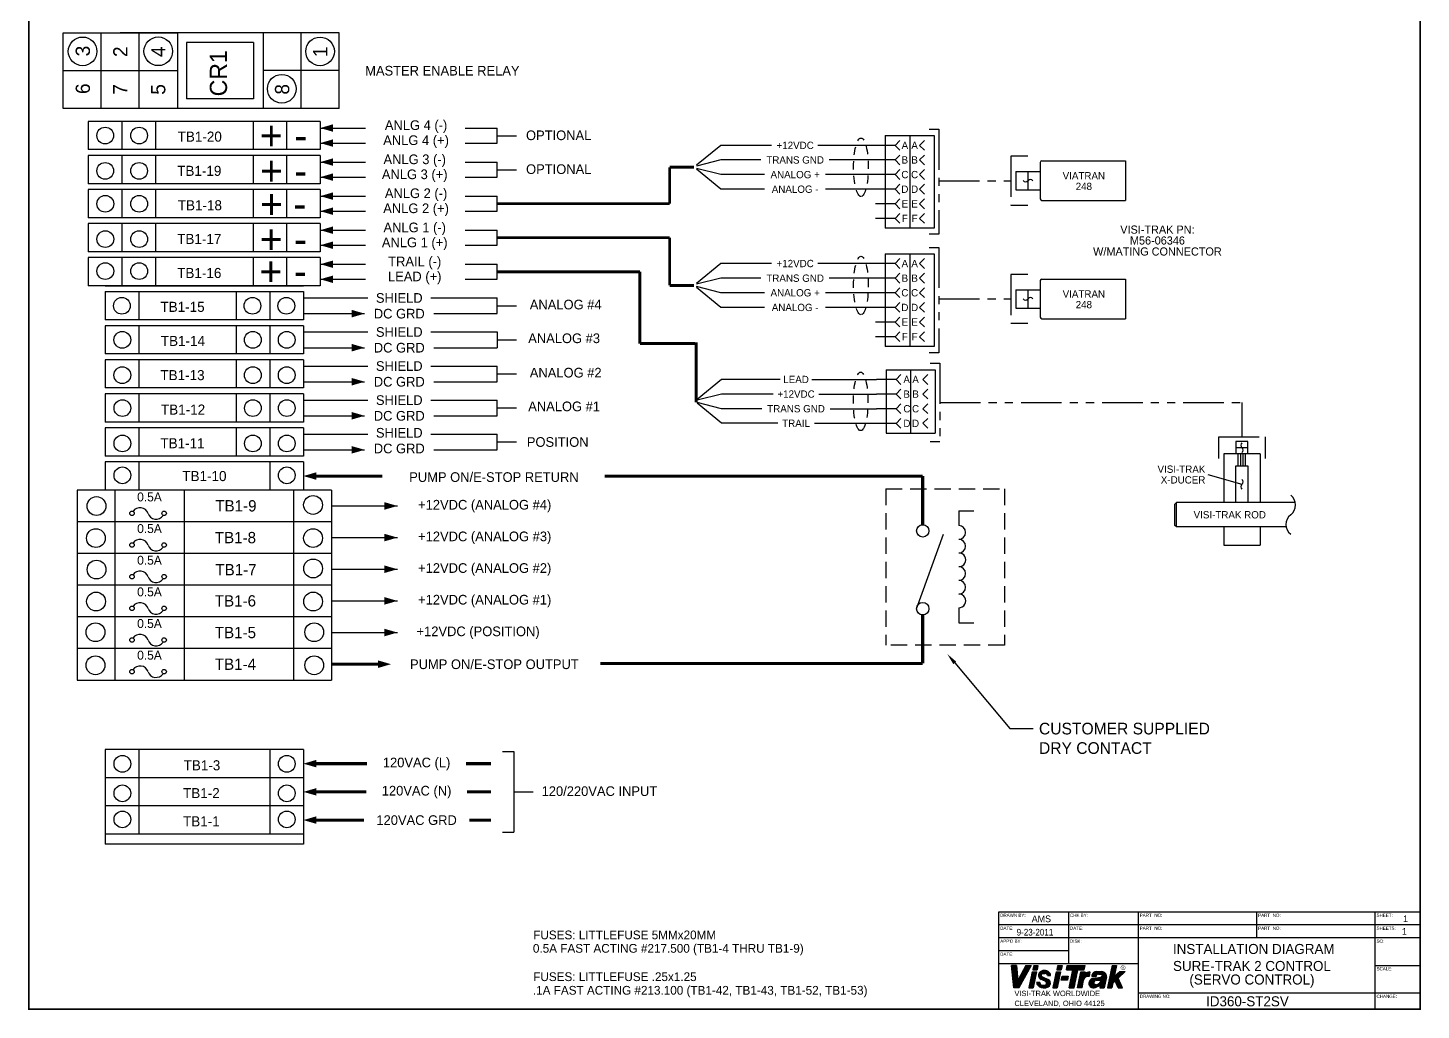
# Model space of a CAD drawing. Extents: x -174 to 488, y -202 to 118.
# Drawn here: x -65.38 to -43.9, y -119.03 to -103.88 of the extents above; entities that cross this region are included whole.
import ezdxf
from ezdxf import colors
from ezdxf.entities.mleader import LeaderData, LeaderLine
from ezdxf.enums import TextEntityAlignment as Align
from ezdxf.math import Vec2, Vec3

# ---------------------------------------------------------------- set-up
doc = ezdxf.new("R2010")
doc.units = 0
doc.header["$MEASUREMENT"] = 0
for name, pattern in [('HIDDEN', [0.375, 0.25, -0.125]), ('HIDDEN2', [0.1875, 0.125, -0.0625]), ('PHANTOM2', [1.25, 0.625, -0.125, 0.125, -0.125, 0.125, -0.125])]:
    doc.linetypes.add(name, pattern=pattern)
doc.layers.get('0').update_dxf_attribs({"linetype": 'CONTINUOUS'})
for name, color, linetype in [('1', 3, 'CONTINUOUS'), ('HIDDEN', 4, 'HIDDEN2'), ('TITLE', 2, 'CONTINUOUS')]:
    doc.layers.add(name, color=color, linetype=linetype)

# ---------------------------------------------------------------- blocks, each defined once
blk = doc.blocks.new('43S06939')
for p, q in [((0, 1.3), (0, 0)), ((0, 1.3), (0.5, 1.3)), ((0.3, 1.2), (0.2, 1.1)), ((0.5, 0), (0.5, 1.3)), ((0.2, 1.1), (-0.2, 1.1)), ((0.2, 1.1), (0.3, 1)), ((0.3, 0.9), (0.2, 0.8)), ((0.2, 0.8), (-0.2, 0.8)), ((0.2, 0.8), (0.3, 0.7)), ((0.3, 0.6), (0.2, 0.5)), ((0.2, 0.5), (-0.2, 0.5)), ((0.2, 0.5), (0.3, 0.4)), ((0.3, 0.3), (0.2, 0.2)), ((0.2, 0.2), (-0.2, 0.2)), ((0.2, 0.2), (0.3, 0.1)), ((0, 0), (0.5, 0))]:
    blk.add_line(p, q)
at = {"layer": '1'}
for s, p in [('A', (0.35, 1.025)), ('B', (0.35, 0.725)), ('C', (0.35, 0.425)), ('D', (0.35, 0.125))]:
    blk.add_text(s, height=0.15, dxfattribs=at).set_placement(p)

msp = doc.modelspace()

# ---------------------------------------------------------------- hatches: boundary and pattern name
at = {"layer": 'TITLE'}
h = msp.add_hatch(dxfattribs=at)
h.set_pattern_fill('ANSI31', color=3, scale=0.05, style=0)
h.set_pattern_definition([(45, (-74.1631623, -118.6163934), (-0.0044194174, 0.0044194174), [])])
h.paths.add_polyline_path([(-49.19, -118.406), (-49.094, -118.406), (-49.079, -118.339), (-49.354, -118.339), (-49.368, -118.406), (-49.267, -118.406), (-49.325, -118.685), (-49.248, -118.685)])
h.paths.add_polyline_path([(-49.082, -118.469), (-49.077, -118.44), (-49.144, -118.44), (-49.195, -118.685), (-49.127, -118.685), (-49.103, -118.566, -0.412622), (-49.018, -118.509), (-49.005, -118.44, 0.177777)])
h.paths.add_polyline_path([(-48.836, -118.521), (-48.955, -118.543, -0.000198), (-48.955, -118.543, 1.176337), (-48.922, -118.681), (-48.845, -118.642), (-48.854, -118.685), (-48.787, -118.685), (-48.751, -118.516, 0.450896), (-48.823, -118.435), (-48.904, -118.435, 0.343381), (-48.974, -118.49), (-48.978, -118.509), (-48.911, -118.509, -0.408367), (-48.875, -118.473), (-48.839, -118.473, -0.927229)])
h.paths.add_polyline_path([(-48.824, -118.565, -0.222166), (-48.897, -118.635, -1.186669), (-48.909, -118.565)], flags=16)
h.paths.add_polyline_path([(-48.632, -118.512), (-48.596, -118.339), (-48.664, -118.339), (-48.736, -118.685), (-48.669, -118.685), (-48.653, -118.609), (-48.618, -118.578), (-48.572, -118.685), (-48.505, -118.685), (-48.569, -118.534), (-48.46, -118.435), (-48.547, -118.435)])
h.paths.add_polyline_path([(-49.579, -118.685), (-49.512, -118.685), (-49.458, -118.44), (-49.525, -118.44)])
h.paths.add_polyline_path([(-49.339, -118.503), (-49.435, -118.503), (-49.45, -118.565), (-49.353, -118.565)])
h.paths.add_polyline_path([(-49.45, -118.406), (-49.435, -118.339), (-49.502, -118.339), (-49.517, -118.406)])
h.paths.add_polyline_path([(-49.728, -118.463), (-49.695, -118.463, -0.378254), (-49.66, -118.493), (-49.611, -118.493, 0.105062), (-49.619, -118.463, 0.423951), (-49.773, -118.438, 0.564165), (-49.759, -118.555), (-49.692, -118.585, -0.850893), (-49.706, -118.643), (-49.746, -118.643, -0.428023), (-49.776, -118.61), (-49.776, -118.601), (-49.827, -118.601, 0.10636), (-49.822, -118.628, 0.275844), (-49.726, -118.685), (-49.697, -118.685, 0.11899), (-49.648, -118.671, 0.591571), (-49.65, -118.555), (-49.738, -118.515, -0.984349)])
h.paths.add_polyline_path([(-49.827, -118.44), (-49.895, -118.44), (-49.949, -118.685), (-49.882, -118.685)])
h.paths.add_polyline_path([(-49.82, -118.406), (-49.81, -118.339), (-49.872, -118.339), (-49.887, -118.406)])
h.paths.add_polyline_path([(-49.912, -118.339), (-49.994, -118.339), (-50.119, -118.57), (-50.138, -118.339), (-50.215, -118.339), (-50.177, -118.685), (-50.1, -118.685)])

# ---------------------------------------------------------------- linework, layer by layer
for p, q in [((-64.833, -103.961), (-63.07, -103.961)), ((-64.833, -105.125), (-64.833, -103.961)), ((-64.246, -105.125), (-64.246, -103.961)), ((-61.751, -103.961), (-63.955, -103.961)), ((-63.659, -105.125), (-63.659, -103.961)), ((-63.07, -103.961), (-63.07, -105.125)), ((-62.929, -104.108), (-62.929, -104.978)), ((-61.898, -104.108), (-62.929, -104.108)), ((-61.898, -104.108), (-61.898, -104.978)), ((-60.575, -103.961), (-61.751, -103.961)), ((-61.751, -103.961), (-61.751, -105.125)), ((-61.163, -105.125), (-61.163, -103.961)), ((-60.575, -105.125), (-60.575, -103.961)), ((-64.833, -104.543), (-63.072, -104.543)), ((-60.575, -104.543), (-61.751, -104.543)), ((-61.898, -104.978), (-62.929, -104.978)), ((-60.575, -105.125), (-64.833, -105.125)), ((-64.444, -105.326), (-64.444, -105.761)), ((-63.926, -105.326), (-63.926, -105.761)), ((-63.926, -105.326), (-63.926, -105.761)), ((-61.905, -105.326), (-61.905, -105.761)), ((-61.387, -105.326), (-61.387, -105.761)), ((-60.869, -105.326), (-60.869, -105.761)), ((-60.869, -105.428), (-60.17, -105.428)), ((-60.869, -105.428), (-60.869, -105.66)), ((-58.634, -105.428), (-58.141, -105.428)), ((-58.141, -105.66), (-58.141, -105.428)), ((-58.141, -105.549), (-57.844, -105.549)), ((-52.159, -105.544), (-51.407, -105.544)), ((-52.159, -105.544), (-52.159, -106.973)), ((-51.933, -105.619), (-52.008, -105.695)), ((-51.783, -105.544), (-51.783, -106.973)), ((-51.557, -105.619), (-51.632, -105.695)), ((-51.407, -105.544), (-51.407, -106.973)), ((-64.444, -105.851), (-64.444, -106.286)), ((-63.926, -105.851), (-63.926, -106.286)), ((-63.926, -105.851), (-63.926, -106.286)), ((-61.905, -105.851), (-61.905, -106.286)), ((-61.387, -105.851), (-61.387, -106.286)), ((-60.869, -105.66), (-60.17, -105.66)), ((-60.869, -105.851), (-60.869, -106.286)), ((-58.634, -105.66), (-58.141, -105.66)), ((-54.696, -105.695), (-55.072, -106.003)), ((-53.914, -105.695), (-54.696, -105.695)), ((-52.309, -105.695), (-53.197, -105.695)), ((-52.008, -105.695), (-52.309, -105.695)), ((-52.008, -105.695), (-51.933, -105.77)), ((-51.933, -105.845), (-52.008, -105.92)), ((-51.632, -105.695), (-51.557, -105.77)), ((-51.557, -105.845), (-51.632, -105.92)), ((-60.869, -105.953), (-60.869, -106.185)), ((-60.869, -105.953), (-60.17, -105.953)), ((-58.634, -105.953), (-58.141, -105.953)), ((-58.141, -106.185), (-58.141, -105.953)), ((-58.141, -106.074), (-57.844, -106.074)), ((-54.696, -105.92), (-55.072, -106.014)), ((-54.696, -106.146), (-55.072, -106.052)), ((-54.696, -106.371), (-55.072, -106.062)), ((-54.076, -105.92), (-54.696, -105.92)), ((-52.309, -105.92), (-53.023, -105.92)), ((-52.008, -105.92), (-52.309, -105.92)), ((-52.008, -105.92), (-51.933, -105.995)), ((-51.933, -106.07), (-52.008, -106.146)), ((-51.632, -105.92), (-51.557, -105.995)), ((-51.557, -106.07), (-51.632, -106.146)), ((-49.772, -105.958), (-49.772, -106.521)), ((-49.748, -105.934), (-48.456, -105.934)), ((-48.456, -105.934), (-48.456, -106.545)), ((-60.869, -106.185), (-60.17, -106.185)), ((-58.634, -106.185), (-58.141, -106.185)), ((-54.019, -106.146), (-54.696, -106.146)), ((-52.309, -106.146), (-53.08, -106.146)), ((-52.008, -106.146), (-52.309, -106.146)), ((-52.008, -106.146), (-51.933, -106.221)), ((-51.933, -106.296), (-52.008, -106.371)), ((-51.632, -106.146), (-51.557, -106.221)), ((-51.557, -106.296), (-51.632, -106.371)), ((-50.148, -106.099), (-49.772, -106.099)), ((-50.148, -106.099), (-50.148, -106.381)), ((-49.96, -106.099), (-49.96, -106.381)), ((-64.444, -106.376), (-64.444, -106.811)), ((-63.926, -106.376), (-63.926, -106.811)), ((-63.926, -106.376), (-63.926, -106.811)), ((-61.905, -106.376), (-61.905, -106.811)), ((-61.387, -106.376), (-61.387, -106.811)), ((-60.869, -106.376), (-60.869, -106.811)), ((-60.869, -106.478), (-60.17, -106.478)), ((-60.869, -106.478), (-60.869, -106.71)), ((-58.634, -106.478), (-58.141, -106.478)), ((-58.141, -106.71), (-58.141, -106.478)), ((-54.019, -106.371), (-54.696, -106.371)), ((-52.309, -106.371), (-53.08, -106.371)), ((-52.008, -106.371), (-52.309, -106.371)), ((-52.008, -106.371), (-51.933, -106.446)), ((-51.632, -106.371), (-51.557, -106.446)), ((-50.148, -106.381), (-49.772, -106.381)), ((-60.869, -106.71), (-60.17, -106.71)), ((-58.634, -106.71), (-58.141, -106.71)), ((-52.008, -106.597), (-52.309, -106.597)), ((-51.933, -106.521), (-52.008, -106.597)), ((-52.008, -106.597), (-51.933, -106.672)), ((-51.557, -106.521), (-51.632, -106.597)), ((-51.632, -106.597), (-51.557, -106.672)), ((-49.748, -106.545), (-48.456, -106.545)), ((-64.444, -106.901), (-64.444, -107.336)), ((-63.926, -106.901), (-63.926, -107.336)), ((-63.926, -106.901), (-63.926, -107.336)), ((-61.905, -106.901), (-61.905, -107.336)), ((-61.387, -106.901), (-61.387, -107.336)), ((-60.869, -106.901), (-60.869, -107.336)), ((-52.008, -106.822), (-52.309, -106.822)), ((-51.933, -106.747), (-52.008, -106.822)), ((-52.008, -106.822), (-51.933, -106.897)), ((-51.557, -106.747), (-51.632, -106.822)), ((-51.632, -106.822), (-51.557, -106.897)), ((-60.869, -107.003), (-60.17, -107.003)), ((-60.869, -107.003), (-60.869, -107.235)), ((-58.634, -107.003), (-58.141, -107.003)), ((-58.141, -107.235), (-58.141, -107.003)), ((-51.407, -106.973), (-52.159, -106.973)), ((-60.869, -107.235), (-60.17, -107.235)), ((-58.634, -107.235), (-58.141, -107.235)), ((-52.159, -107.367), (-52.159, -108.795)), ((-52.159, -107.367), (-51.407, -107.367)), ((-51.783, -107.367), (-51.783, -108.795)), ((-51.407, -107.367), (-51.407, -108.795)), ((-64.444, -107.426), (-64.444, -107.861)), ((-63.926, -107.426), (-63.926, -107.501)), ((-63.926, -107.426), (-63.926, -107.861)), ((-61.905, -107.426), (-61.905, -107.861)), ((-61.387, -107.426), (-61.387, -107.861)), ((-60.869, -107.426), (-60.869, -107.861)), ((-60.869, -107.438), (-60.869, -107.67)), ((-60.869, -107.528), (-60.17, -107.528)), ((-58.634, -107.528), (-58.141, -107.528)), ((-58.141, -107.76), (-58.141, -107.528)), ((-54.696, -107.517), (-55.072, -107.826)), ((-53.914, -107.517), (-54.696, -107.517)), ((-52.309, -107.517), (-53.197, -107.517)), ((-52.008, -107.517), (-52.309, -107.517)), ((-51.933, -107.442), (-52.008, -107.517)), ((-52.008, -107.517), (-51.933, -107.592)), ((-51.557, -107.442), (-51.632, -107.517)), ((-51.632, -107.517), (-51.557, -107.592)), ((-60.869, -107.76), (-60.17, -107.76)), ((-58.634, -107.76), (-58.141, -107.76)), ((-54.696, -107.743), (-55.072, -107.837)), ((-54.076, -107.743), (-54.696, -107.743)), ((-52.309, -107.743), (-53.023, -107.743)), ((-52.008, -107.743), (-52.309, -107.743)), ((-51.933, -107.668), (-52.008, -107.743)), ((-52.008, -107.743), (-51.933, -107.818)), ((-51.557, -107.668), (-51.632, -107.743)), ((-51.632, -107.743), (-51.557, -107.818)), ((-49.772, -107.78), (-49.772, -108.344)), ((-49.748, -107.757), (-48.456, -107.757)), ((-48.456, -107.757), (-48.456, -108.368)), ((-64.185, -107.861), (-61.128, -107.861)), ((-64.185, -107.951), (-64.185, -108.386)), ((-64.185, -107.951), (-61.128, -107.951)), ((-62.164, -107.951), (-62.164, -108.386)), ((-61.646, -107.951), (-61.646, -108.386)), ((-61.128, -107.951), (-61.128, -108.386)), ((-54.696, -107.968), (-55.072, -107.874)), ((-54.696, -108.194), (-55.072, -107.885)), ((-54.019, -107.968), (-54.696, -107.968)), ((-52.309, -107.968), (-53.08, -107.968)), ((-52.008, -107.968), (-52.309, -107.968)), ((-51.933, -107.893), (-52.008, -107.968)), ((-52.008, -107.968), (-51.933, -108.043)), ((-51.557, -107.893), (-51.632, -107.968)), ((-51.632, -107.968), (-51.557, -108.043)), ((-50.148, -107.921), (-49.772, -107.921)), ((-50.148, -107.921), (-50.148, -108.203)), ((-49.96, -107.921), (-49.96, -108.203)), ((-61.128, -108.048), (-60.135, -108.048)), ((-59.167, -108.048), (-58.141, -108.048)), ((-58.141, -108.29), (-58.141, -108.048)), ((-58.141, -108.169), (-57.844, -108.169)), ((-54.019, -108.194), (-54.696, -108.194)), ((-52.309, -108.194), (-53.08, -108.194)), ((-52.008, -108.194), (-52.309, -108.194)), ((-51.933, -108.119), (-52.008, -108.194)), ((-52.008, -108.194), (-51.933, -108.269)), ((-51.557, -108.119), (-51.632, -108.194)), ((-51.632, -108.194), (-51.557, -108.269)), ((-50.148, -108.203), (-49.772, -108.203)), ((-61.128, -108.29), (-60.185, -108.29)), ((-59.118, -108.29), (-58.141, -108.29)), ((-52.008, -108.419), (-52.309, -108.419)), ((-51.933, -108.344), (-52.008, -108.419)), ((-52.008, -108.419), (-51.933, -108.495)), ((-51.557, -108.344), (-51.632, -108.419)), ((-51.632, -108.419), (-51.557, -108.495)), ((-49.748, -108.368), (-48.456, -108.368)), ((-64.185, -108.476), (-64.185, -108.911)), ((-62.164, -108.476), (-62.164, -108.911)), ((-61.646, -108.476), (-61.646, -108.911)), ((-61.128, -108.476), (-61.128, -108.911)), ((-61.128, -108.573), (-60.135, -108.573)), ((-59.167, -108.573), (-58.141, -108.573)), ((-52.008, -108.645), (-52.309, -108.645)), ((-51.933, -108.57), (-52.008, -108.645)), ((-52.008, -108.645), (-51.933, -108.72)), ((-51.557, -108.57), (-51.632, -108.645)), ((-51.632, -108.645), (-51.557, -108.72)), ((-61.128, -108.815), (-60.185, -108.815)), ((-59.118, -108.815), (-58.141, -108.815)), ((-58.141, -108.694), (-57.844, -108.694)), ((-51.407, -108.795), (-52.159, -108.795)), ((-64.185, -109.001), (-64.185, -109.436)), ((-62.164, -109.001), (-62.164, -109.436)), ((-61.646, -109.001), (-61.646, -109.436)), ((-61.128, -109.001), (-61.128, -109.436)), ((-61.128, -109.098), (-60.135, -109.098)), ((-61.128, -109.098), (-61.128, -109.34)), ((-59.167, -109.098), (-58.141, -109.098)), ((-58.141, -109.34), (-58.141, -109.098)), ((-58.141, -109.219), (-57.844, -109.219)), ((-54.682, -109.305), (-55.057, -109.613)), ((-53.779, -109.305), (-54.682, -109.305)), ((-53.291, -109.305), (-52.295, -109.305)), ((-51.768, -109.154), (-51.393, -109.154)), ((-51.505, -109.229), (-51.581, -109.305)), ((-51.581, -109.305), (-51.505, -109.38)), ((-51.393, -109.154), (-51.393, -110.132)), ((-61.128, -109.34), (-60.185, -109.34)), ((-59.118, -109.34), (-58.141, -109.34)), ((-51.505, -109.455), (-51.581, -109.53)), ((-64.185, -109.526), (-64.185, -109.961)), ((-62.164, -109.526), (-62.164, -109.961)), ((-61.646, -109.526), (-61.646, -109.961)), ((-61.128, -109.526), (-61.128, -109.961)), ((-61.128, -109.533), (-61.128, -109.775)), ((-61.128, -109.623), (-60.135, -109.623)), ((-59.167, -109.623), (-58.141, -109.623)), ((-58.141, -109.865), (-58.141, -109.623)), ((-54.682, -109.53), (-55.057, -109.624)), ((-54.682, -109.756), (-55.057, -109.662)), ((-54.682, -109.981), (-55.057, -109.672)), ((-53.888, -109.53), (-54.682, -109.53)), ((-53.183, -109.53), (-52.295, -109.53)), ((-51.581, -109.53), (-51.505, -109.605)), ((-51.505, -109.68), (-51.581, -109.756)), ((-61.128, -109.865), (-60.185, -109.865)), ((-59.118, -109.865), (-58.141, -109.865)), ((-58.141, -109.744), (-57.844, -109.744)), ((-54.061, -109.756), (-54.682, -109.756)), ((-53.009, -109.756), (-52.295, -109.756)), ((-51.581, -109.756), (-51.505, -109.831)), ((-51.505, -109.906), (-51.581, -109.981)), ((-64.185, -110.051), (-64.185, -110.486)), ((-62.164, -110.051), (-62.164, -110.486)), ((-61.646, -110.051), (-61.646, -110.486)), ((-61.128, -110.051), (-61.128, -110.486)), ((-61.128, -110.058), (-61.128, -110.3)), ((-61.128, -110.148), (-60.135, -110.148)), ((-59.167, -110.148), (-58.141, -110.148)), ((-58.141, -110.39), (-58.141, -110.148)), ((-53.817, -109.981), (-54.682, -109.981)), ((-53.253, -109.981), (-52.295, -109.981)), ((-51.768, -110.132), (-51.393, -110.132)), ((-51.581, -109.981), (-51.505, -110.056)), ((-58.141, -110.269), (-57.844, -110.269)), ((-46.756, -110.263), (-46.756, -110.451)), ((-46.569, -110.263), (-46.756, -110.263)), ((-46.569, -110.357), (-46.756, -110.357)), ((-46.569, -110.451), (-46.569, -110.263)), ((-64.185, -110.576), (-64.185, -111.011)), ((-61.646, -110.576), (-61.646, -111.011)), ((-61.128, -110.39), (-60.185, -110.39)), ((-61.128, -110.576), (-61.128, -111.011)), ((-59.118, -110.39), (-58.141, -110.39)), ((-46.381, -110.451), (-46.944, -110.451)), ((-46.944, -110.451), (-46.944, -111.203)), ((-46.719, -110.639), (-46.719, -110.451)), ((-46.681, -110.639), (-46.681, -110.451)), ((-46.644, -110.639), (-46.644, -110.451)), ((-46.606, -110.639), (-46.606, -110.451)), ((-46.381, -110.451), (-46.381, -111.203)), ((-47.189, -110.771), (-46.663, -110.921)), ((-46.756, -111.203), (-46.756, -110.639)), ((-46.756, -110.639), (-46.569, -110.639)), ((-46.569, -110.639), (-46.569, -111.203)), ((-64.615, -111.011), (-64.615, -113.939)), ((-64.034, -111.011), (-64.034, -113.939)), ((-61.279, -111.011), (-61.279, -113.939)), ((-60.698, -111.011), (-60.698, -113.939)), ((-47.673, -111.203), (-47.696, -111.226)), ((-47.696, -111.555), (-47.696, -111.226)), ((-45.839, -111.203), (-47.673, -111.203)), ((-47.673, -111.579), (-47.673, -111.203)), ((-60.698, -111.255), (-59.68, -111.255)), ((-51.026, -111.328), (-51.026, -111.559)), ((-51.026, -111.328), (-50.795, -111.328)), ((-47.673, -111.579), (-47.696, -111.555)), ((-45.982, -111.579), (-47.673, -111.579)), ((-46.944, -111.579), (-46.944, -111.861)), ((-46.381, -111.579), (-46.381, -111.861)), ((-60.698, -111.743), (-59.68, -111.743)), ((-51.678, -112.839), (-51.261, -111.692)), ((-46.944, -111.861), (-46.381, -111.861)), ((-60.698, -112.231), (-59.68, -112.231)), ((-60.698, -112.719), (-59.68, -112.719)), ((-51.026, -112.824), (-51.026, -113.055)), ((-51.026, -113.055), (-50.795, -113.055)), ((-60.698, -113.207), (-59.68, -113.207)), ((-64.615, -113.939), (-60.698, -113.939)), ((-64.171, -113.939), (-61.142, -113.939)), ((-64.185, -115.011), (-64.185, -116.472)), ((-61.646, -115.011), (-61.646, -116.316)), ((-61.128, -115.011), (-61.128, -116.472)), ((-58.058, -115.043), (-57.885, -115.043)), ((-57.885, -115.043), (-57.885, -116.283)), ((-57.885, -115.663), (-57.587, -115.663)), ((-58.058, -116.283), (-57.885, -116.283))]:
    msp.add_line(p, q)
at = {"color": 7, "linetype": 'Continuous'}
for p, q in [((-60.869, -105.326), (-64.444, -105.326)), ((-61.128, -105.326), (-64.185, -105.326)), ((-63.408, -105.326), (-63.408, -105.761)), ((-60.869, -105.761), (-64.444, -105.761)), ((-60.869, -105.851), (-64.444, -105.851)), ((-63.408, -105.851), (-63.408, -106.286)), ((-60.869, -106.286), (-64.444, -106.286)), ((-60.869, -106.376), (-64.444, -106.376)), ((-63.408, -106.376), (-63.408, -106.811)), ((-60.869, -106.811), (-64.444, -106.811)), ((-60.869, -106.901), (-64.444, -106.901)), ((-63.408, -106.901), (-63.408, -107.336)), ((-60.869, -107.336), (-64.444, -107.336)), ((-60.869, -107.426), (-64.444, -107.426)), ((-63.408, -107.426), (-63.408, -107.861)), ((-60.869, -107.861), (-64.444, -107.861)), ((-63.667, -107.951), (-63.667, -108.386)), ((-61.128, -108.386), (-64.185, -108.386)), ((-61.128, -108.476), (-64.185, -108.476)), ((-63.667, -108.476), (-63.667, -108.911)), ((-61.128, -108.911), (-64.185, -108.911)), ((-61.128, -109.001), (-64.185, -109.001)), ((-63.667, -109.001), (-63.667, -109.436)), ((-61.128, -109.436), (-64.185, -109.436)), ((-61.128, -109.526), (-64.185, -109.526)), ((-63.667, -109.526), (-63.667, -109.961)), ((-61.128, -109.961), (-64.185, -109.961)), ((-61.128, -110.051), (-64.185, -110.051)), ((-63.667, -110.051), (-63.667, -110.486)), ((-61.128, -110.486), (-64.185, -110.486)), ((-61.128, -110.576), (-64.185, -110.576)), ((-63.667, -110.576), (-63.667, -111.011)), ((-60.698, -111.011), (-64.615, -111.011)), ((-61.128, -111.011), (-64.185, -111.011)), ((-62.965, -111.011), (-62.965, -111.499)), ((-60.698, -111.499), (-64.615, -111.499)), ((-62.965, -111.499), (-62.965, -111.987)), ((-60.698, -111.987), (-64.615, -111.987)), ((-62.965, -111.987), (-62.965, -112.475)), ((-60.698, -112.475), (-64.615, -112.475)), ((-62.965, -112.475), (-62.965, -112.963)), ((-60.698, -112.963), (-64.615, -112.963)), ((-62.965, -112.963), (-64.034, -112.963)), ((-62.965, -112.963), (-62.965, -113.451)), ((-60.698, -113.451), (-64.615, -113.451)), ((-62.965, -113.451), (-64.034, -113.451)), ((-62.965, -113.451), (-62.965, -113.939)), ((-61.128, -115.011), (-64.185, -115.011)), ((-63.667, -115.011), (-63.667, -116.316)), ((-61.128, -115.446), (-64.185, -115.446)), ((-61.128, -115.881), (-64.185, -115.881)), ((-61.128, -116.316), (-64.185, -116.316))]:
    msp.add_line(p, q, dxfattribs=at)
at = {"color": 7}
for p, q in [((-61.614, -105.326), (-63.699, -105.326)), ((-58.141, -108.573), (-58.141, -108.815)), ((-61.142, -116.316), (-64.171, -116.316)), ((-61.128, -116.472), (-64.185, -116.472))]:
    msp.add_line(p, q, dxfattribs=at)
at = {"linetype": 'PHANTOM2'}
for p, q in [((-51.482, -105.446), (-51.332, -105.446)), ((-51.332, -105.446), (-51.332, -107.066)), ((-50.223, -105.864), (-50.223, -106.615)), ((-49.96, -105.864), (-50.223, -105.864)), ((-51.332, -106.24), (-50.223, -106.24)), ((-50.223, -106.615), (-49.96, -106.615)), ((-51.332, -107.066), (-51.482, -107.066)), ((-51.482, -107.268), (-51.332, -107.268)), ((-51.332, -107.268), (-51.332, -108.892)), ((-49.96, -107.686), (-50.223, -107.686)), ((-50.223, -107.686), (-50.223, -108.438)), ((-51.332, -108.062), (-50.223, -108.062)), ((-50.223, -108.438), (-49.96, -108.438)), ((-51.332, -108.892), (-51.482, -108.892)), ((-51.468, -109.056), (-51.317, -109.056)), ((-51.317, -109.056), (-51.317, -110.268)), ((-51.317, -109.662), (-46.663, -109.662)), ((-46.663, -109.662), (-46.663, -110.188)), ((-51.317, -110.268), (-51.468, -110.268)), ((-47.02, -110.188), (-46.305, -110.188)), ((-47.02, -110.526), (-47.02, -110.188)), ((-46.305, -110.188), (-46.305, -110.526))]:
    msp.add_line(p, q, dxfattribs=at)
at = {"linetype": 'HIDDEN'}
for p, q in [((-52.149, -110.992), (-50.322, -110.992)), ((-52.149, -110.992), (-52.149, -113.402)), ((-50.322, -110.992), (-50.322, -113.402)), ((-50.322, -113.402), (-52.149, -113.402))]:
    msp.add_line(p, q, dxfattribs=at)
at = {"color": 3}
for p in [(-43.913, -117.516), (-50.413, -119.016)]:
    msp.add_line(p, (-43.913, -119.016), dxfattribs=at)
at = {"linetype": 'HIDDEN', "const_width": 0.0446}
for points in [[(-55.484, -106.594), (-55.484, -106.033)], [(-58.141, -106.594), (-55.484, -106.594)], [(-58.141, -107.119), (-55.484, -107.119)], [(-55.484, -107.856), (-55.484, -107.119)], [(-58.141, -107.644), (-55.942, -107.644)], [(-55.942, -108.752), (-55.942, -107.644)], [(-55.942, -108.752), (-55.093, -108.752)], [(-55.076, -109.657), (-55.076, -108.73)]]:
    msp.add_lwpolyline(points, dxfattribs=at)
for points, const_width in [([(-55.108, -106.033), (-55.484, -106.033)], 0.0446), ([(-55.108, -107.856), (-55.484, -107.856)], 0.0446), ([(-59.911, -110.794), (-60.93, -110.794)], 0.0472), ([(-51.583, -110.794), (-56.484, -110.794)], 0.0472), ([(-51.583, -110.794), (-56.484, -110.794)], 0.0472), ([(-51.583, -110.794), (-51.583, -111.544)], 0.05), ([(-51.583, -112.934), (-51.583, -113.684)], 0.05), ([(-60.698, -113.695), (-59.978, -113.695)], 0.0472), ([(-56.552, -113.684), (-51.583, -113.684)], 0.0472), ([(-60.93, -115.229), (-60.148, -115.229)], 0.0472), ([(-58.621, -115.229), (-58.236, -115.229)], 0.0472), ([(-60.93, -115.664), (-60.16, -115.664)], 0.0472), ([(-58.609, -115.664), (-58.236, -115.664)], 0.0472), ([(-60.93, -116.099), (-60.197, -116.099)], 0.0472), ([(-58.571, -116.099), (-58.236, -116.099)], 0.0472)]:
    msp.add_lwpolyline(points, dxfattribs=dict(const_width=const_width))
for centre, radius in [((-64.532, -104.246), 0.221), ((-63.366, -104.245), 0.221), ((-60.872, -104.247), 0.221), ((-61.462, -104.823), 0.221), ((-64.183, -105.544), 0.129), ((-63.661, -105.544), 0.129), ((-64.183, -106.089), 0.129), ((-63.661, -106.089), 0.129), ((-64.182, -106.596), 0.129), ((-63.66, -106.596), 0.129), ((-64.182, -107.141), 0.129), ((-63.66, -107.141), 0.129), ((-64.182, -107.634), 0.129), ((-63.66, -107.634), 0.129), ((-63.926, -108.169), 0.129), ((-61.914, -108.169), 0.129), ((-61.392, -108.169), 0.129), ((-63.92, -108.694), 0.129), ((-61.908, -108.694), 0.129), ((-61.386, -108.694), 0.129), ((-63.92, -109.239), 0.129), ((-61.908, -109.239), 0.129), ((-61.386, -109.239), 0.129), ((-63.919, -109.746), 0.129), ((-61.907, -109.746), 0.129), ((-61.385, -109.746), 0.129), ((-63.919, -110.291), 0.129), ((-61.907, -110.291), 0.129), ((-61.385, -110.291), 0.129), ((-63.919, -110.783), 0.129), ((-61.385, -110.783), 0.129), ((-64.318, -111.257), 0.145), ((-60.98, -111.24), 0.145), ((-63.771, -111.37), 0.0349), ((-63.276, -111.37), 0.0349), ((-64.327, -111.751), 0.145), ((-60.98, -111.751), 0.145), ((-51.583, -111.639), 0.0952), ((-63.771, -111.858), 0.0349), ((-63.276, -111.858), 0.0349), ((-64.317, -112.236), 0.145), ((-60.979, -112.219), 0.145), ((-63.771, -112.346), 0.0349), ((-63.276, -112.346), 0.0349), ((-64.325, -112.729), 0.145), ((-60.979, -112.729), 0.145), ((-51.583, -112.839), 0.0952), ((-63.771, -112.834), 0.0349), ((-63.276, -112.834), 0.0349), ((-64.334, -113.202), 0.145), ((-60.962, -113.202), 0.145), ((-63.771, -113.323), 0.0349), ((-63.276, -113.323), 0.0349), ((-64.334, -113.712), 0.145), ((-60.962, -113.712), 0.145), ((-63.771, -113.811), 0.0349), ((-63.276, -113.811), 0.0349), ((-63.919, -115.231), 0.129), ((-61.385, -115.231), 0.129), ((-63.919, -115.686), 0.129), ((-61.385, -115.686), 0.129), ((-63.919, -116.088), 0.129), ((-61.385, -116.088), 0.129)]:
    msp.add_circle(centre, radius)
for centre, radius, start, end in [((-49.748, -105.958), 0.0235, 90, 180), ((-49.997, -106.211), 0.047, 216.8699, 323.1301), ((-49.922, -106.268), 0.047, 36.8699, 143.1301), ((-49.748, -106.521), 0.0235, 180, 270), ((-49.748, -107.78), 0.0235, 90, 180), ((-49.997, -108.034), 0.047, 216.8699, 323.1301), ((-49.922, -108.09), 0.047, 36.8699, 143.1301), ((-49.748, -108.344), 0.0235, 180, 270), ((-46.634, -110.319), 0.047, 126.8699, 233.1301), ((-46.691, -110.395), 0.047, 306.8699, 53.1301), ((-46.634, -110.958), 0.047, 126.8699, 233.1301), ((-46.691, -110.883), 0.047, 306.8699, 53.1301), ((-46.024, -111.24), 0.188, 306.8699, 53.1301), ((-45.798, -111.541), 0.188, 126.8699, 233.1301), ((-51.026, -111.664), 0.105, 270, 90), ((-51.026, -111.875), 0.105, 270, 90), ((-51.025, -112.086), 0.105, 269.5466, 90.4534), ((-51.026, -112.297), 0.105, 270, 90), ((-51.026, -112.508), 0.105, 270, 90), ((-51.025, -112.719), 0.105, 269.5466, 90.4534)]:
    msp.add_arc(centre, radius, start, end)
at = {"color": 3}
for centre, start, end in [((-63.647, -111.413), 19.051, 145.6245), ((-63.4, -111.328), 199.051, 325.6245), ((-63.647, -111.901), 19.051, 145.6245), ((-63.4, -111.816), 199.051, 325.6245), ((-63.647, -112.389), 19.051, 145.6245), ((-63.4, -112.304), 199.051, 325.6245), ((-63.647, -112.877), 19.051, 145.6245), ((-63.4, -112.792), 199.051, 325.6245), ((-63.647, -113.365), 19.051, 145.6245), ((-63.4, -113.28), 199.051, 325.6245), ((-63.647, -113.853), 19.051, 145.6245), ((-63.4, -113.768), 199.051, 325.6245)]:
    msp.add_arc(centre, 0.131, start, end, dxfattribs=at)
at = {"color": 1}
for points in [[(-60.671, -105.486), (-60.671, -105.37), (-60.869, -105.428)], [(-60.671, -105.718), (-60.671, -105.602), (-60.869, -105.66)], [(-60.671, -106.011), (-60.671, -105.895), (-60.869, -105.953)], [(-60.671, -106.243), (-60.671, -106.127), (-60.869, -106.185)], [(-60.671, -106.536), (-60.671, -106.42), (-60.869, -106.478)], [(-60.671, -106.768), (-60.671, -106.652), (-60.869, -106.71)], [(-60.671, -107.061), (-60.671, -106.945), (-60.869, -107.003)], [(-60.671, -107.293), (-60.671, -107.177), (-60.869, -107.235)], [(-60.671, -107.585), (-60.671, -107.47), (-60.869, -107.528)], [(-60.671, -107.818), (-60.671, -107.702), (-60.869, -107.76)], [(-60.384, -108.232), (-60.384, -108.348), (-60.185, -108.29)], [(-60.384, -108.757), (-60.384, -108.873), (-60.185, -108.815)], [(-60.384, -109.282), (-60.384, -109.398), (-60.185, -109.34)], [(-60.384, -109.807), (-60.384, -109.923), (-60.185, -109.865)], [(-60.384, -110.332), (-60.384, -110.447), (-60.185, -110.39)], [(-60.93, -110.852), (-60.93, -110.736), (-61.128, -110.794)], [(-59.879, -111.197), (-59.879, -111.313), (-59.68, -111.255)], [(-59.879, -111.685), (-59.879, -111.801), (-59.68, -111.743)], [(-59.879, -112.173), (-59.879, -112.289), (-59.68, -112.231)], [(-59.879, -112.661), (-59.879, -112.777), (-59.68, -112.719)], [(-59.879, -113.149), (-59.879, -113.265), (-59.68, -113.207)], [(-59.978, -113.637), (-59.978, -113.753), (-59.779, -113.695)], [(-60.93, -115.286), (-60.93, -115.171), (-61.128, -115.229)], [(-60.93, -115.721), (-60.93, -115.606), (-61.128, -115.664)], [(-60.93, -116.156), (-60.93, -116.041), (-61.128, -116.099)]]:
    msp.add_solid(points, dxfattribs=at)
at = {"layer": 'HIDDEN'}
for centre in [(-52.535, -106.033), (-52.535, -107.856), (-52.539, -109.643)]:
    msp.add_ellipse(centre, major_axis=(0, -0.451), ratio=0.25, dxfattribs=at)
at = {"layer": 'TITLE', "color": 3}
for p, q in [((-50.413, -117.516), (-50.413, -119.016)), ((-43.913, -117.516), (-50.413, -117.516)), ((-49.338, -117.516), (-49.338, -118.316)), ((-48.263, -117.516), (-48.263, -119.016)), ((-46.438, -117.516), (-46.438, -117.916)), ((-44.613, -117.516), (-44.613, -119.016)), ((-43.913, -117.716), (-50.413, -117.716)), ((-43.913, -117.916), (-50.413, -117.916)), ((-49.338, -118.116), (-50.413, -118.116)), ((-48.263, -118.316), (-50.413, -118.316)), ((-50.177, -118.685), (-50.215, -118.339)), ((-50.138, -118.339), (-50.215, -118.339)), ((-50.138, -118.339), (-50.119, -118.57)), ((-49.994, -118.339), (-50.119, -118.57)), ((-49.912, -118.339), (-50.1, -118.685)), ((-49.994, -118.339), (-49.912, -118.339)), ((-49.895, -118.44), (-49.949, -118.685)), ((-49.896, -118.44), (-49.826, -118.44)), ((-49.895, -118.44), (-49.827, -118.44)), ((-49.872, -118.339), (-49.887, -118.406)), ((-49.887, -118.406), (-49.82, -118.406)), ((-49.827, -118.44), (-49.882, -118.685)), ((-49.872, -118.339), (-49.81, -118.339)), ((-49.81, -118.339), (-49.82, -118.406)), ((-49.738, -118.515), (-49.65, -118.555)), ((-49.728, -118.463), (-49.694, -118.463)), ((-49.66, -118.493), (-49.611, -118.493)), ((-49.527, -118.44), (-49.579, -118.685)), ((-49.525, -118.44), (-49.579, -118.685)), ((-49.527, -118.44), (-49.457, -118.44)), ((-49.525, -118.44), (-49.458, -118.44)), ((-49.502, -118.339), (-49.517, -118.406)), ((-49.517, -118.406), (-49.45, -118.406)), ((-49.458, -118.44), (-49.512, -118.685)), ((-49.502, -118.339), (-49.435, -118.339)), ((-49.435, -118.339), (-49.45, -118.406)), ((-49.45, -118.565), (-49.435, -118.503)), ((-49.435, -118.503), (-49.339, -118.503)), ((-49.368, -118.406), (-49.354, -118.339)), ((-49.368, -118.406), (-49.267, -118.406)), ((-49.354, -118.339), (-49.079, -118.339)), ((-49.339, -118.503), (-49.353, -118.565)), ((-49.325, -118.685), (-49.267, -118.406)), ((-49.248, -118.685), (-49.19, -118.406)), ((-49.195, -118.685), (-49.144, -118.44)), ((-49.19, -118.406), (-49.094, -118.406)), ((-49.144, -118.44), (-49.077, -118.44)), ((-49.094, -118.406), (-49.079, -118.339)), ((-49.082, -118.469), (-49.077, -118.44)), ((-49.005, -118.44), (-49.018, -118.509)), ((-48.974, -118.49), (-48.978, -118.509)), ((-48.978, -118.509), (-48.911, -118.509)), ((-48.955, -118.543), (-48.836, -118.521)), ((-48.904, -118.435), (-48.823, -118.435)), ((-48.875, -118.473), (-48.839, -118.473)), ((-48.751, -118.516), (-48.787, -118.685)), ((-48.664, -118.339), (-48.736, -118.685)), ((-48.664, -118.339), (-48.596, -118.339)), ((-48.596, -118.339), (-48.632, -118.512)), ((-48.632, -118.512), (-48.547, -118.435)), ((-48.569, -118.534), (-48.46, -118.435)), ((-48.505, -118.685), (-48.569, -118.534)), ((-48.547, -118.435), (-48.46, -118.435)), ((-44.613, -118.341), (-43.913, -118.341)), ((-50.1, -118.685), (-50.177, -118.685)), ((-49.949, -118.685), (-49.882, -118.685)), ((-49.949, -118.685), (-49.882, -118.685)), ((-49.776, -118.601), (-49.827, -118.601)), ((-49.776, -118.601), (-49.776, -118.609)), ((-49.692, -118.585), (-49.758, -118.555)), ((-49.746, -118.643), (-49.706, -118.643)), ((-49.726, -118.685), (-49.697, -118.685)), ((-49.579, -118.685), (-49.512, -118.685)), ((-49.579, -118.685), (-49.512, -118.685)), ((-49.353, -118.565), (-49.45, -118.565)), ((-49.325, -118.685), (-49.248, -118.685)), ((-49.127, -118.685), (-49.195, -118.685)), ((-49.127, -118.685), (-49.103, -118.566)), ((-48.922, -118.681), (-48.845, -118.642)), ((-48.91, -118.565), (-48.824, -118.565)), ((-48.845, -118.642), (-48.854, -118.685)), ((-48.854, -118.685), (-48.787, -118.685)), ((-48.736, -118.685), (-48.669, -118.685)), ((-48.653, -118.609), (-48.669, -118.685)), ((-48.653, -118.609), (-48.618, -118.578)), ((-48.572, -118.685), (-48.618, -118.578)), ((-48.572, -118.685), (-48.505, -118.685)), ((-43.913, -118.766), (-48.263, -118.766))]:
    msp.add_line(p, q, dxfattribs=at)
at = {"layer": 'TITLE', "color": 3, "const_width": 0.0257}
msp.add_lwpolyline([(-65.363, -119.016), (-65.363, -86.005), (-43.913, -86.005), (-43.913, -119.016)], close=True, dxfattribs=at)
at = {"layer": 'TITLE', "color": 3, "const_width": 0.00602}
msp.add_lwpolyline([(-48.528, -118.375, 1), (-48.462, -118.375, 1)], format="xyb", close=True, dxfattribs=at)
at = {"layer": 'TITLE', "color": 3}
for centre, radius, start, end in [((-49.73, -118.492), 0.0691, 127.9497, 246.1788), ((-49.708, -118.525), 0.108, 34.7936, 126.6918), ((-49.733, -118.489), 0.0262, 79.3529, 257.5453), ((-49.694, -118.498), 0.0344, 8.1095, 89.1895), ((-49.686, -118.498), 0.0753, 4.1049, 28.0953), ((-49.032, -118.58), 0.0722, 79.3398, 169.0282), ((-49.005, -118.56), 0.12, 90, 130.5358), ((-48.95, -118.615), 0.0722, 94.4163, 292.9493), ((-48.904, -118.507), 0.0722, 90, 165.806), ((-48.875, -118.509), 0.0361, 90, 178.854), ((-48.839, -118.497), 0.0241, 278.6497, 90), ((-48.823, -118.507), 0.0722, 352.9184, 90), ((-49.762, -118.602), 0.065, 179.2838, 203.5684), ((-49.726, -118.577), 0.108, 208.0607, 269.7456), ((-49.745, -118.612), 0.0309, 175.797, 268.4851), ((-49.704, -118.613), 0.03, 265.3511, 66.928), ((-49.702, -118.577), 0.108, 272.2888, 299.4317), ((-49.681, -118.613), 0.0665, 299.1616, 61.9256), ((-48.909, -118.601), 0.0361, 89.7586, 289.2759), ((-48.936, -118.521), 0.12, 288.4864, 338.5893)]:
    msp.add_arc(centre, radius, start, end, dxfattribs=at)

# ---------------------------------------------------------------- block references
at = {"xscale": 0.7517679246822427, "yscale": 0.7517679246822427, "zscale": 0.7517679246822427}
msp.add_blockref('43S06939', (-52.144, -110.132), dxfattribs=at)

# ---------------------------------------------------------------- texts
at = {"color": 3}
for p in [(-63.691, -111.185), (-63.691, -111.673), (-63.691, -112.161), (-63.691, -112.649), (-63.691, -113.137), (-63.691, -113.625)]:
    msp.add_text('0.5A', height=0.138, dxfattribs=at).set_placement(p)
at = {"color": 7, "insert": (-47.64, -105.397), "char_height": 0.18, "attachment_point": 4}
msp.add_mtext('\\A1;', dxfattribs=at)
at = {"layer": '1'}
for s, p in [('3', (-64.529, -104.241)), ('2', (-63.952, -104.252)), ('4', (-63.365, -104.252)), ('1', (-60.869, -104.252)), ('6', (-64.529, -104.822)), ('7', (-63.953, -104.833)), ('5', (-63.365, -104.833)), ('8', (-61.457, -104.831))]:
    msp.add_text(s, height=0.22, rotation=90, dxfattribs=at).set_placement(p, align=Align.MIDDLE)
msp.add_text('CR1', height=0.2656, rotation=90, dxfattribs=at).set_placement((-62.306, -104.229), align=Align.RIGHT)
for s, height, p in [('MASTER ENABLE RELAY', 0.1489, (-58.987, -104.544)), ('ANLG 4 (-)', 0.1489, (-59.392, -105.402)), ('ANLG 4 (+)', 0.1489, (-59.392, -105.634)), ('OPTIONAL', 0.1489, (-57.194, -105.54)), ('+12VDC', 0.1128, (-53.549, -105.695)), ('A', 0.113, (-51.858, -105.695)), ('A', 0.113, (-51.708, -105.695)), ('ANLG 3 (-)', 0.1489, (-59.413, -105.929)), ('TRANS GND', 0.1128, (-53.549, -105.92)), ('B', 0.113, (-51.858, -105.92)), ('B', 0.113, (-51.708, -105.92)), ('ANLG 3 (+)', 0.1489, (-59.413, -106.16)), ('OPTIONAL', 0.1489, (-57.193, -106.062)), ('ANALOG +', 0.1128, (-53.549, -106.146)), ('C', 0.113, (-51.858, -106.146)), ('C', 0.113, (-51.708, -106.146)), ('VIATRAN', 0.1128, (-49.099, -106.164)), ('248', 0.1128, (-49.099, -106.328)), ('ANLG 2 (-)', 0.1489, (-59.392, -106.452)), ('ANALOG -', 0.1128, (-53.549, -106.371)), ('D', 0.113, (-51.858, -106.371)), ('D', 0.113, (-51.708, -106.371)), ('ANLG 2 (+)', 0.1489, (-59.392, -106.684)), ('E', 0.113, (-51.858, -106.597)), ('E', 0.113, (-51.708, -106.597)), ('ANLG 1 (-)', 0.1489, (-59.413, -106.979)), ('F', 0.113, (-51.858, -106.822)), ('F', 0.113, (-51.708, -106.822)), ('VISI-TRAK PN:', 0.12529, (-47.965, -106.994)), ('ANLG 1 (+)', 0.1489, (-59.413, -107.21)), ('M56-06346', 0.1253, (-47.965, -107.162)), ('W/MATING CONNECTOR', 0.12529, (-47.965, -107.329)), ('TRAIL (-)', 0.1489, (-59.413, -107.504)), ('+12VDC', 0.1128, (-53.549, -107.517)), ('A', 0.113, (-51.858, -107.517)), ('A', 0.113, (-51.708, -107.517)), ('LEAD (+)', 0.1489, (-59.413, -107.735)), ('TRANS GND', 0.1128, (-53.549, -107.743)), ('B', 0.113, (-51.858, -107.743)), ('B', 0.113, (-51.708, -107.743)), ('SHIELD', 0.1489, (-59.651, -108.048)), ('ANALOG +', 0.1128, (-53.549, -107.968)), ('C', 0.113, (-51.858, -107.968)), ('C', 0.113, (-51.708, -107.968)), ('VIATRAN', 0.1128, (-49.099, -107.987)), ('DC GRD', 0.1489, (-59.651, -108.29)), ('ANALOG #4', 0.1489, (-57.086, -108.15)), ('ANALOG -', 0.1128, (-53.549, -108.194)), ('D', 0.113, (-51.858, -108.194)), ('D', 0.113, (-51.708, -108.194)), ('248', 0.1128, (-49.099, -108.151)), ('E', 0.113, (-51.858, -108.419)), ('E', 0.113, (-51.708, -108.419)), ('SHIELD', 0.1489, (-59.651, -108.573)), ('ANALOG #3', 0.1489, (-57.11, -108.67)), ('F', 0.113, (-51.858, -108.645)), ('F', 0.113, (-51.708, -108.645)), ('DC GRD', 0.1489, (-59.651, -108.815)), ('SHIELD', 0.1489, (-59.651, -109.098)), ('DC GRD', 0.1489, (-59.651, -109.34)), ('ANALOG #2', 0.1489, (-57.086, -109.2)), ('LEAD', 0.1128, (-53.535, -109.305)), ('A', 0.113, (-51.693, -109.305)), ('+12VDC', 0.1128, (-53.535, -109.53)), ('B', 0.113, (-51.693, -109.53)), ('SHIELD', 0.1489, (-59.651, -109.623)), ('ANALOG #1', 0.1489, (-57.11, -109.72)), ('TRANS GND', 0.1128, (-53.535, -109.756)), ('C', 0.113, (-51.693, -109.756)), ('DC GRD', 0.1489, (-59.651, -109.865)), ('TRAIL', 0.1128, (-53.535, -109.981)), ('D', 0.113, (-51.693, -109.981)), ('SHIELD', 0.1489, (-59.651, -110.127)), ('DC GRD', 0.1489, (-59.651, -110.369)), ('POSITION', 0.1489, (-57.209, -110.269)), ('PUMP ON/E-STOP RETURN', 0.14894, (-58.192, -110.807)), ('+12VDC (ANALOG #4)', 0.14894, (-58.334, -111.255)), ('VISI-TRAK ROD', 0.11277, (-46.85, -111.391)), ('+12VDC (ANALOG #3)', 0.14894, (-58.334, -111.743)), ('+12VDC (ANALOG #2)', 0.14894, (-58.334, -112.231)), ('+12VDC (ANALOG #1)', 0.14894, (-58.334, -112.719)), ('+12VDC (POSITION)', 0.14894, (-58.436, -113.207)), ('PUMP ON/E-STOP OUTPUT', 0.14894, (-58.185, -113.693)), ('120VAC (L)', 0.1489, (-59.384, -115.229)), ('120VAC (N)', 0.1489, (-59.384, -115.664)), ('120VAC GRD', 0.1489, (-59.384, -116.099))]:
    msp.add_text(s, height=height, dxfattribs=at).set_placement(p, align=Align.MIDDLE)
for s, height, p in [('+', 0.452, (-61.8, -105.769)), ('TB1-20', 0.1553, (-63.067, -105.638)), ('-', 0.452, (-61.276, -107.858)), ('TB1-15', 0.1553, (-63.332, -108.263)), ('TB1-14', 0.1553, (-63.326, -108.788)), ('TB1-9', 0.1743, (-62.486, -111.34)), ('120/220VAC INPUT', 0.14894, (-57.457, -115.727)), ('FUSES: LITTLEFUSE 5MMx20MM', 0.135, (-57.586, -117.937)), ('0.5A FAST ACTING #217.500 (TB1-4 THRU TB1-9)', 0.135, (-57.591, -118.144)), ('FUSES: LITTLEFUSE .25x1.25', 0.135, (-57.586, -118.581)), ('.1A FAST ACTING #213.100 (TB1-42, TB1-43, TB1-52, TB1-53)', 0.135, (-57.591, -118.791))]:
    msp.add_text(s, height=height, dxfattribs=at).set_placement(p)
for s, height, p in [('-', 0.452, (-61.268, -105.541)), ('TB1-19', 0.1553, (-63.074, -106.088)), ('+', 0.452, (-61.798, -106.085)), ('-', 0.452, (-61.272, -106.085)), ('+', 0.452, (-61.796, -106.599)), ('TB1-18', 0.1553, (-63.065, -106.619)), ('-', 0.452, (-61.284, -106.596)), ('TB1-17', 0.1553, (-63.074, -107.138)), ('+', 0.452, (-61.802, -107.141)), ('-', 0.452, (-61.273, -107.141)), ('TB1-16', 0.1553, (-63.074, -107.663)), ('+', 0.452, (-61.806, -107.636)), ('TB1-13', 0.1553, (-63.333, -109.238)), ('TB1-12', 0.1553, (-63.324, -109.769)), ('TB1-11', 0.1553, (-63.333, -110.288)), ('TB1-10', 0.1553, (-62.995, -110.794)), ('TB1-8', 0.1743, (-62.494, -111.743)), ('TB1-7', 0.1743, (-62.485, -112.238)), ('TB1-6', 0.1743, (-62.494, -112.719)), ('TB1-5', 0.1743, (-62.494, -113.207)), ('TB1-4', 0.1743, (-62.494, -113.695)), ('TB1-3', 0.1553, (-62.975, -115.254)), ('TB1-2', 0.1553, (-62.984, -115.683)), ('TB1-1', 0.1553, (-62.984, -116.118))]:
    msp.add_text(s, height=height, dxfattribs=at).set_placement(p, align=Align.MIDDLE_LEFT)
for s, p in [('VISI-TRAK', (-47.226, -110.688)), ('X-DUCER', (-47.226, -110.853))]:
    msp.add_text(s, height=0.1128, dxfattribs=at).set_placement(p, align=Align.MIDDLE_RIGHT)
at = {"layer": '1', "color": 3}
for s, height, p in [('AMS', 0.103, (-49.903, -117.673)), ('1', 0.103, (-44.179, -117.672)), ('1', 0.103, (-44.196, -117.867)), ('VISI-TRAK WORLDWIDE', 0.08313, (-50.169, -118.813)), ('CLEVELAND, OHIO 44125', 0.08313, (-50.169, -118.966)), ('ID360-ST2SV', 0.1545, (-47.215, -118.97))]:
    msp.add_text(s, height=height, dxfattribs=at).set_placement(p)
at = {"layer": '1', "color": 3, "width": 0.9}
msp.add_text('9-23-2011', height=0.103, dxfattribs=at).set_placement((-50.135, -117.879))
at = {"layer": '1', "color": 3}
for s, p in [('INSTALLATION DIAGRAM', (-46.48, -118.086)), ('SURE-TRAK 2 CONTROL', (-46.508, -118.348)), ('(SERVO CONTROL)', (-46.508, -118.576))]:
    msp.add_text(s, height=0.1545, dxfattribs=at).set_placement(p, align=Align.MIDDLE)
at = {"layer": 'TITLE', "color": 3}
for s, height, p in [('DRAWN BY:', 0.05, (-50.388, -117.591)), ('CHK BY:', 0.05, (-49.313, -117.591)), ('PART', 0.05, (-48.238, -117.591)), ('NO:', 0.05, (-48.013, -117.591)), ('PART', 0.05, (-46.413, -117.591)), ('NO:', 0.05, (-46.188, -117.591)), ('NO:', 0.05, (-46.188, -117.591)), ('SHEET:', 0.05, (-44.588, -117.591)), ('DATE:', 0.05, (-50.388, -117.791)), ('DATE:', 0.05, (-49.313, -117.791)), ('PART', 0.05, (-48.238, -117.791)), ('NO:', 0.05, (-48.013, -117.791)), ('PART', 0.05, (-46.413, -117.791)), ('NO:', 0.05, (-46.188, -117.791)), ('NO:', 0.05, (-46.188, -117.791)), ('SHEETS:', 0.05, (-44.588, -117.791)), ("APP'D BY:", 0.05, (-50.388, -117.991)), ('DISK:', 0.05, (-49.313, -117.991)), ('SO:', 0.05, (-44.588, -117.991)), ('DATE:', 0.05, (-50.388, -118.191)), ('R', 0.0289, (-48.505, -118.389)), ('SCALE:', 0.05, (-44.588, -118.416)), ('DRAWING NO:', 0.05, (-48.238, -118.841)), ('CHANGE:', 0.05, (-44.588, -118.841))]:
    msp.add_text(s, height=height, dxfattribs=at).set_placement(p)

# ---------------------------------------------------------------- leaders
at = {"color": 3}
ml = msp.add_multileader_mtext('Standard', dxfattribs=at)
ml.set_content('CUSTOMER SUPPLIED\\PDRY CONTACT', color=3)
ml.set_leader_properties()
ml.build(insert=Vec2(0, 0))
ml.multileader.update_dxf_attribs({"text_right_attachment_type": 6, "dogleg_length": 0.36, "arrow_head_size": 0.18})
ctx = ml.context
ctx.base_point, ctx.char_height, ctx.arrow_head_size, ctx.landing_gap_size, ctx.plane_origin = Vec3(-49.881, -114.688), 0.18, 0.18, 0.09, Vec3(-51.204, -113.538)
ctx.right_attachment = 6
notes = []
notes.append((ctx, [(0, (1, 1, 0), (-50.241, -114.688), (1, 0), 0.36, [(0, [(-51.204, -113.538)], 0, [])])]))
ctx.mtext.insert, ctx.mtext.flow_direction = Vec3(-49.791, -114.598), 5
for ctx, leaders in notes:
    for number, flags, end, landing, length, lines in leaders:
        leader = LeaderData()
        leader.index, (leader.has_last_leader_line, leader.has_dogleg_vector, leader.attachment_direction) = number, flags
        leader.last_leader_point, leader.dogleg_vector, leader.dogleg_length = Vec3(end), Vec3(landing), length
        for number, points, colour, breaks in lines:
            line = LeaderLine()
            line.index, line.vertices, line.color, line.breaks = number, Vec3.list(points), colors.encode_raw_color(colour), breaks
            leader.lines.append(line)
        ctx.leaders.append(leader)

doc.saveas('drawing.dxf')
